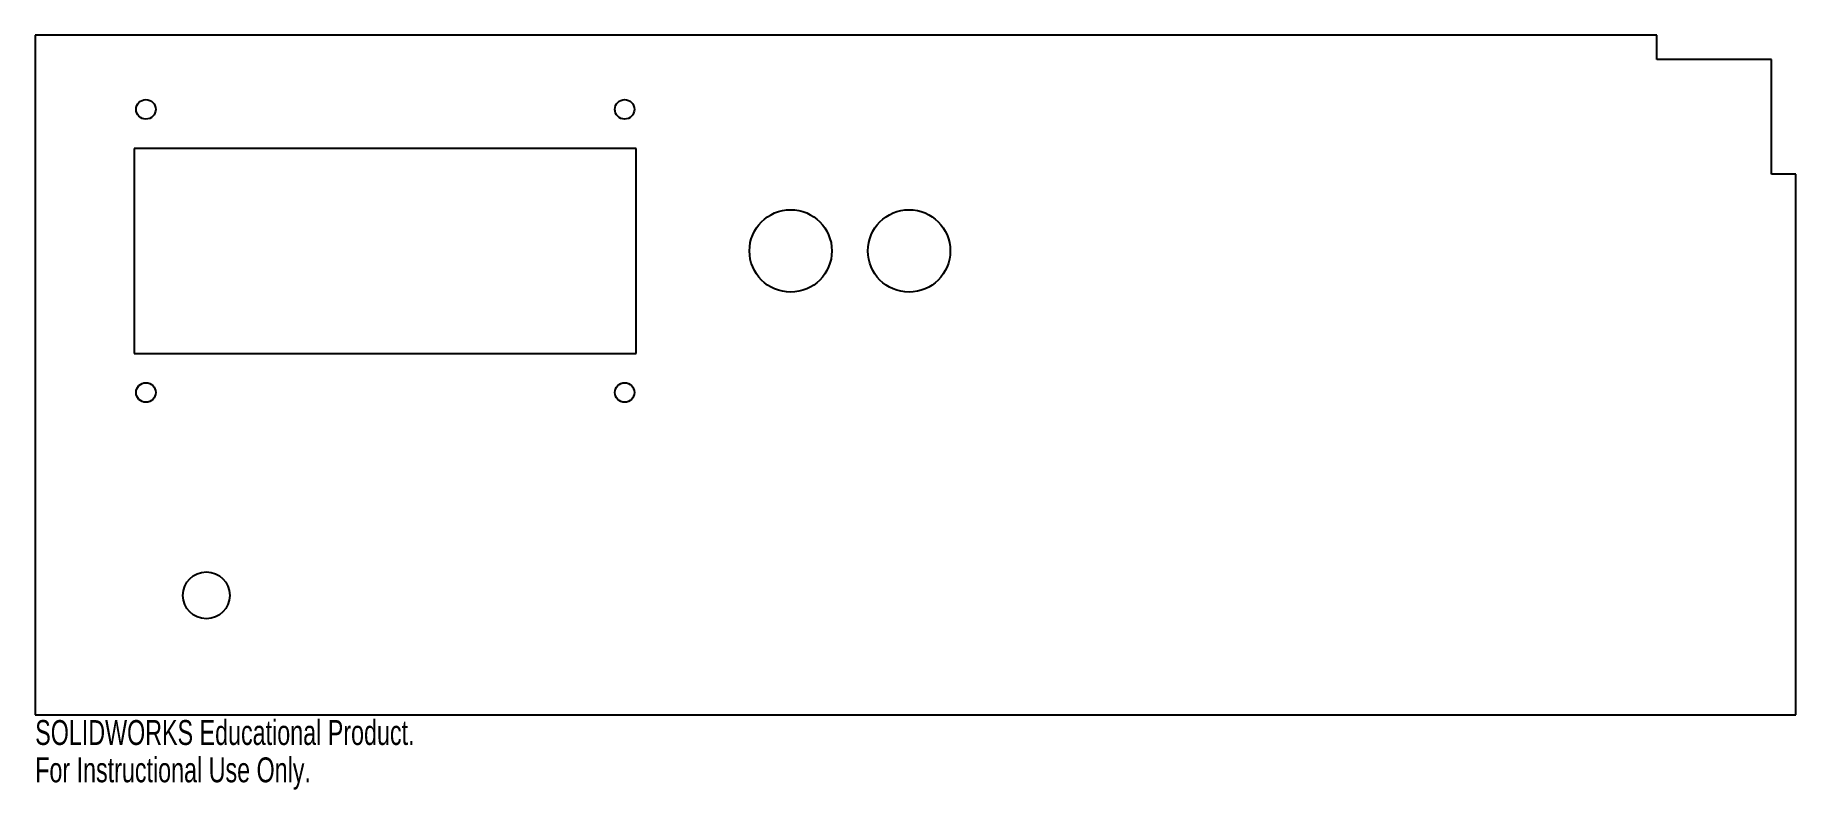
# Model space of a CAD drawing. Header units: millimetres. Extents: x 0 to 342, y -15 to 132.
import ezdxf

# ---------------------------------------------------------------- set-up
doc = ezdxf.new("R2010")
doc.units = ezdxf.units.MM
doc.styles.add('SLDTEXTSTYLE0', font='TXT', dxfattribs={"width": 0.7})

msp = doc.modelspace()

# ---------------------------------------------------------------- linework, layer by layer
at = {"color": 7, "linetype": 'Continuous', "lineweight": 25}
for p, q in [((0, 132), (0, 0)), ((315, 132), (0, 132)), ((315, 127.3), (315, 132)), ((337.3, 127.3), (315, 127.3)), ((337.3, 105), (337.3, 127.3)), ((19.25, 110), (19.25, 70.2)), ((116.75, 110), (19.25, 110)), ((116.75, 70.2), (116.75, 110)), ((342, 105), (337.3, 105)), ((342, 0), (342, 105)), ((19.25, 70.2), (116.75, 70.2)), ((0, 0), (342, 0))]:
    msp.add_line(p, q, dxfattribs=at)
for centre, radius in [((21.5, 117.6), 1.9), ((114.5, 117.6), 1.9), ((146.75, 90.1), 8), ((169.75, 90.1), 8), ((21.5, 62.6), 1.9), ((114.5, 62.6), 1.9), ((33.25, 23.2), 4.55)]:
    msp.add_circle(centre, radius, dxfattribs=at)

# ---------------------------------------------------------------- texts
at = {"color": 7, "linetype": 'Continuous', "char_height": 4.8336, "attachment_point": 1, "style": 'SLDTEXTSTYLE0'}
for s, insert in [('SOLIDWORKS Educational Product.', (0, -1.02)), ('For Instructional Use Only.', (0, -8.27))]:
    msp.add_mtext(s, dxfattribs=dict(at, insert=insert))

doc.saveas('drawing.dxf')
